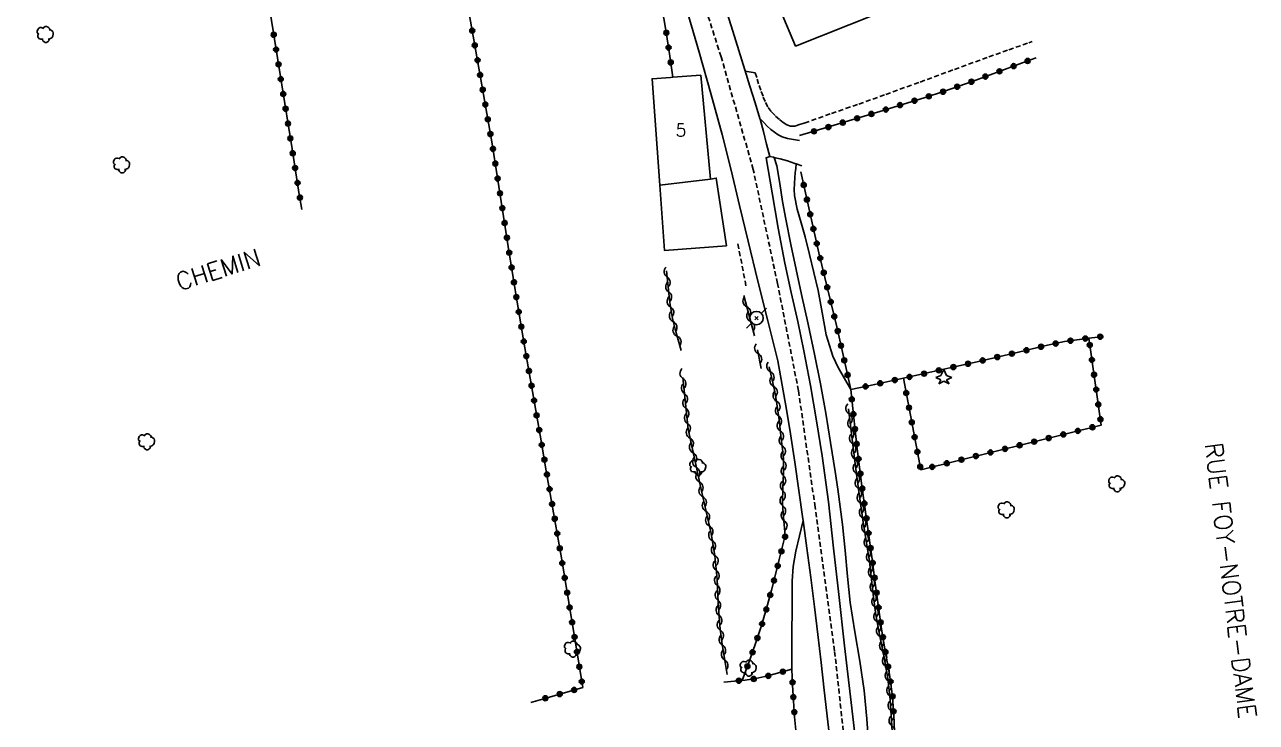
# Model space of a CAD drawing. Header units: millimetres. Extents: x 193000 to 194000, y 105000 to 105910.
# Drawn here: x 193780.7 to 193903.9, y 105376.8 to 105446.6 of the extents above; entities that cross this region are included whole.
import ezdxf
from ezdxf.enums import TextEntityAlignment as Align

# ---------------------------------------------------------------- set-up
doc = ezdxf.new("R2010")
doc.units = ezdxf.units.MM
doc.linetypes.add('DASHED', pattern=[0.75, 0.5, -0.25])
doc.layers.get('0').update_dxf_attribs({"linetype": 'CONTINUOUS'})
for name, color, linetype in [('W0001', 6, 'DASHED'), ('W0008', 7, 'CONTINUOUS'), ('W0014', 7, 'CONTINUOUS'), ('W0017', 7, 'CONTINUOUS'), ('W0101', 7, 'CONTINUOUS'), ('W0104', 1, 'CONTINUOUS'), ('W0112', 1, 'DASHED'), ('W0211', 2, 'CONTINUOUS'), ('W0214', 2, 'CONTINUOUS'), ('W0300', 7, 'CONTINUOUS'), ('W0303', 7, 'CONTINUOUS'), ('W0310', 3, 'CONTINUOUS'), ('W0322', 7, 'CONTINUOUS'), ('W0323', 7, 'CONTINUOUS'), ('W0473', 7, 'CONTINUOUS'), ('W0989', 7, 'CONTINUOUS'), ('W0991', 7, 'CONTINUOUS')]:
    doc.layers.add(name, color=color, linetype=linetype)
doc.styles.get("Standard").update_dxf_attribs({"font": 'romans.shx', "width": 0.85})

# ---------------------------------------------------------------- blocks, each defined once
blk = doc.blocks.new('T300')
for p, q in [((-0.8, 0.51), (-0.86, 0.34)), ((-0.86, 0.34), (-0.86, 0.17)), ((-0.86, 0.17), (-0.74, 0.06)), ((-0.69, 0.63), (-0.8, 0.51)), ((-0.8, -0.06), (-0.74, 0.06)), ((-0.74, 0.06), (-0.69, 0.11)), ((-0.57, 0.69), (-0.69, 0.63)), ((-0.46, 0.69), (-0.57, 0.69)), ((-0.29, 0.63), (-0.46, 0.69)), ((-0.29, 0.63), (-0.17, 0.74)), ((-0.23, 0.57), (-0.29, 0.63)), ((-0.17, 0.74), (-0.06, 0.8)), ((-0.06, 0.8), (0.06, 0.8)), ((0.06, 0.8), (0.23, 0.74)), ((0.23, 0.74), (0.34, 0.63)), ((0.34, 0.63), (0.4, 0.51)), ((0.46, 0.46), (0.34, 0.46)), ((0.4, 0.51), (0.4, 0.46)), ((0.57, 0.4), (0.46, 0.46)), ((0.57, 0.4), (0.69, 0.29)), ((0.69, 0.29), (0.74, 0.17)), ((0.74, 0.06), (0.69, -0.17)), ((0.74, 0.17), (0.74, 0.06)), ((-0.8, -0.17), (-0.8, -0.06)), ((-0.8, -0.23), (-0.8, -0.17)), ((-0.74, -0.34), (-0.8, -0.23)), ((-0.69, -0.4), (-0.74, -0.34)), ((-0.51, -0.46), (-0.69, -0.4)), ((-0.4, -0.46), (-0.51, -0.46)), ((-0.4, -0.46), (-0.34, -0.46)), ((-0.34, -0.46), (-0.34, -0.4)), ((-0.34, -0.51), (-0.34, -0.46)), ((-0.29, -0.63), (-0.34, -0.51)), ((-0.17, -0.74), (-0.29, -0.63)), ((-0.06, -0.8), (-0.17, -0.74)), ((0.06, -0.8), (-0.06, -0.8)), ((0.17, -0.74), (0.06, -0.8)), ((0.23, -0.69), (0.17, -0.74)), ((0.29, -0.46), (0.23, -0.46)), ((0.29, -0.63), (0.23, -0.69)), ((0.46, -0.4), (0.29, -0.46)), ((0.34, -0.51), (0.29, -0.63)), ((0.34, -0.51), (0.34, -0.46)), ((0.57, -0.34), (0.46, -0.4)), ((0.63, -0.29), (0.57, -0.34)), ((0.69, -0.17), (0.63, -0.29))]:
    blk.add_line(p, q)
blk = doc.blocks.new('T303')
for p, q in [((-0.77, 0), (-0.28, 0.21)), ((-0.28, -0.21), (-0.77, 0)), ((-0.28, 0.21), (0, 0.83)), ((0, 0.83), (0.28, 0.21)), ((0.28, 0.21), (0.83, 0)), ((0.83, 0), (0.28, -0.21)), ((-0.49, -0.63), (-0.28, -0.21)), ((0, -0.35), (-0.49, -0.63)), ((0.56, -0.63), (0, -0.35)), ((0.28, -0.21), (0.56, -0.63))]:
    blk.add_line(p, q)
blk = doc.blocks.new('T473')
for p, q in [((-0.166667, 0.166667), (0.166667, -0.166667)), ((-0.166667, -0.166667), (0.166667, 0.166667)), ((0.500001, 0.500001), (1.000002, 1.000002)), ((-1.000002, -1.000002), (-0.500001, -0.500001))]:
    blk.add_line(p, q)
blk.add_ellipse((0, 0), major_axis=(0.471405, 0.471405), ratio=1, start_param=5.4977871438, end_param=11.780972451)
blk = doc.blocks.new('t323o')
at = {"color": 0, "linetype": 'Continuous'}
for radius in [0.25, 0.15]:
    blk.add_circle((0, 0), radius, dxfattribs=at)
blk = doc.blocks.new('t310o')
at = {"color": 0, "linetype": 'Continuous'}
for centre, start, end in [((-0.5, 0.38), 216.8699, 323.1304), ((0.5, -0.37), 36.8699, 143.1303)]:
    blk.add_arc(centre, 0.625, start, end, dxfattribs=at)
blk = doc.blocks.new('t322o')
at = {"color": 0, "linetype": 'Continuous'}
for radius in [0.25, 0.15]:
    blk.add_circle((0, 0), radius, dxfattribs=at)

msp = doc.modelspace()

# ---------------------------------------------------------------- linework, layer by layer
at = {"layer": 'W0001'}
msp.add_lwpolyline([(193863.05, 105371.49), (193861.7, 105383.97), (193859.75, 105398.34), (193858.09, 105409.98), (193855.99, 105420.72), (193853.56, 105432.11), (193850.35, 105443.37), (193847.3, 105452.91), (193844.9, 105462.72), (193842.85, 105472.82), (193842.02, 105483.17), (193842.03, 105494.53), (193842.52, 105506.51), (193841.69, 105516.65), (193838.95, 105524.94), (193835.16, 105531.88), (193829.24, 105540.04), (193820.22, 105547.13), (193807.76, 105552.26), (193794.49, 105556.6), (193784.48, 105559.85)], dxfattribs=at)
at = {"layer": 'W0008'}
for points in [[(193846.97, 105447.92), (193848.15, 105443.82), (193849.32, 105439.71), (193850.45, 105435.59), (193851.34, 105432.04), (193852.19, 105428.49), (193853.05, 105424.94), (193854.03, 105420.95), (193855.02, 105416.96), (193856.01, 105412.97)], [(193855.23, 105433.41), (193854.9, 105434.65), (193854.58, 105435.89), (193854.24, 105437.12), (193854.21, 105437.21), (193853.74, 105438.78), (193853.23, 105440.43), (193852.71, 105442.08)], [(193865.77, 105360.38), (193865.13, 105365), (193864.5, 105369.62), (193863.89, 105374.24), (193863.28, 105379.36), (193862.7, 105384.48), (193862.11, 105389.6), (193861.6, 105394.23), (193861.08, 105398.86), (193860.46, 105403.47), (193859.9, 105406.98), (193859.3, 105410.49), (193858.63, 105413.98), (193858.01, 105416.9), (193857.35, 105419.81), (193856.72, 105422.73), (193856.06, 105426.24), (193855.45, 105429.76), (193854.84, 105433.28), (193855.23, 105433.41)], [(193856.01, 105412.97), (193856.44, 105410.54), (193856.88, 105408.11), (193857.3, 105405.68), (193857.73, 105402.85), (193858.13, 105400.01), (193858.52, 105397.18), (193858.55, 105396.99), (193858.93, 105394.25), (193859.32, 105391.32), (193859.69, 105388.38), (193860.02, 105385.6), (193860.34, 105382.81), (193860.65, 105380.03), (193861.02, 105376.87), (193861.4, 105373.71)]]:
    msp.add_lwpolyline(points, dxfattribs=at)
at = {"layer": 'W0014'}
for points in [[(193852.71, 105442.08), (193852.12, 105444), (193851.53, 105445.92), (193850.93, 105447.84), (193850.4, 105449.43), (193849.86, 105451.01), (193849.36, 105452.59), (193848.88, 105454.23), (193848.44, 105455.88), (193848.01, 105457.52), (193847.47, 105459.69), (193846.96, 105461.86), (193846.47, 105464.04), (193845.75, 105467.53), (193845.1, 105471.03), (193844.51, 105474.2), (193844.45, 105474.54)], [(193853.76, 105441.78), (193852.74, 105441.95)]]:
    msp.add_lwpolyline(points, dxfattribs=at)
at = {"layer": 'W0017'}
for points in [[(193858.18, 105435.01), (193857.59, 105435.1), (193857, 105435.2), (193856.45, 105435.37), (193856.06, 105435.58), (193855.69, 105435.83), (193855.33, 105436.1), (193854.94, 105436.45), (193854.58, 105436.83), (193854.21, 105437.21)], [(193855.23, 105433.41), (193855.58, 105433.33), (193855.67, 105433.31), (193855.92, 105433.25), (193856.27, 105433.17), (193856.99, 105432.96), (193857.71, 105432.71), (193857.86, 105432.66), (193858.42, 105432.47)]]:
    msp.add_lwpolyline(points, dxfattribs=at)
at = {"layer": 'W0101'}
msp.add_lwpolyline([(193854.91, 105451.26), (193868.22, 105456.58), (193871.11, 105449.77), (193857.8, 105444.45)], close=True, dxfattribs=at)
for points in [[(193849.3, 105431.15), (193844.21, 105430.55), (193843.44, 105441.18), (193845.3, 105441.31), (193845.53, 105441.33), (193848.32, 105441.53)], [(193848.32, 105441.53), (193849.3, 105431.15)]]:
    msp.add_lwpolyline(points, dxfattribs=at)
at = {"layer": 'W0104'}
for points in [[(193850.9, 105424.46), (193844.68, 105424.01), (193844.21, 105430.55)], [(193849.3, 105431.15), (193849.87, 105431.24), (193850.9, 105424.46)]]:
    msp.add_lwpolyline(points, dxfattribs=at)
at = {"layer": 'W0112'}
for points in [[(193853.76, 105441.78), (193853.96, 105441.15), (193854.15, 105440.51), (193854.37, 105439.89), (193854.57, 105439.35), (193854.79, 105438.81), (193855.06, 105438.31), (193855.4, 105437.86), (193855.8, 105437.45), (193856.23, 105437.07), (193856.56, 105436.81), (193856.92, 105436.57), (193857.29, 105436.43), (193857.73, 105436.45), (193858.2, 105436.6), (193858.67, 105436.75), (193861.39, 105437.7), (193864.11, 105438.65), (193866.82, 105439.61), (193870.25, 105440.85), (193873.68, 105442.11), (193877.11, 105443.36), (193879.12, 105444.07), (193881.13, 105444.78), (193881.46, 105444.9)], [(193852.03, 105424.66), (193852.88, 105420.26)]]:
    msp.add_lwpolyline(points, dxfattribs=at)
at = {"layer": 'W0211'}
for points in [[(193863.32, 105410.1), (193862.7, 105411.2), (193862.07, 105412.31), (193861.52, 105413.45), (193860.87, 105415.58), (193860.47, 105417.8), (193860.05, 105420.01), (193859.63, 105421.8), (193859.2, 105423.59), (193858.76, 105425.38), (193858.36, 105426.76), (193857.95, 105428.13), (193857.7, 105429.52), (193857.67, 105430.12), (193857.68, 105430.72), (193857.71, 105431.32), (193857.75, 105431.76), (193857.81, 105432.21), (193857.86, 105432.66)], [(193858.55, 105396.99), (193858.19, 105395.46), (193857.83, 105393.95), (193857.56, 105392.41), (193857.46, 105390.93), (193857.46, 105389.42), (193857.46, 105387.92), (193857.43, 105386), (193857.42, 105384.07), (193857.41, 105382.15)]]:
    msp.add_lwpolyline(points, dxfattribs=at)
at = {"layer": 'W0214'}
msp.add_lwpolyline([(193865.12, 105374.35), (193864.91, 105377.18), (193864.64, 105380.01), (193864.22, 105382.95), (193863.72, 105385.88), (193863.27, 105388.82), (193863, 105391.41), (193862.76, 105394.01), (193862.49, 105396.6), (193862.26, 105398.36), (193862.01, 105400.13), (193861.76, 105401.89), (193861.3, 105404.82), (193860.81, 105407.75), (193860.29, 105410.67), (193859.69, 105413.65), (193859.05, 105416.63), (193858.4, 105419.62), (193857.86, 105422.12), (193857.31, 105424.62), (193856.81, 105427.13), (193856.5, 105428.91), (193856.22, 105430.69), (193855.93, 105432.48), (193855.67, 105433.31)], dxfattribs=at)
at = {"layer": 'W0310'}
for points in [[(193846.36, 105414.01), (193846.05, 105415.07), (193845.74, 105416.14), (193845.48, 105417.21), (193845.22, 105418.79), (193845.06, 105420.38), (193844.9, 105421.97)], [(193853.69, 105415.46), (193852.63, 105419.52)], [(193853.98, 105414.07), (193854.35, 105412.22)], [(193855.16, 105412.38), (193855.42, 105411.22), (193855.68, 105410.05), (193855.9, 105408.89), (193856.03, 105407.97), (193856.14, 105407.06), (193856.24, 105406.14), (193856.37, 105405.16), (193856.5, 105404.17), (193856.59, 105403.18), (193856.6, 105401.73), (193856.52, 105400.27), (193856.5, 105398.82), (193856.57, 105397.71), (193856.67, 105396.6), (193856.77, 105395.49)], [(193850.94, 105381.59), (193850.69, 105383.21), (193850.43, 105384.85), (193850.22, 105386.48), (193850.04, 105388.8), (193849.94, 105391.14), (193849.73, 105393.46), (193849.34, 105395.69), (193848.85, 105397.91), (193848.35, 105400.12), (193847.92, 105402.13), (193847.48, 105404.14), (193847.04, 105406.15), (193846.53, 105411.3)], [(193863.08, 105408.16), (193863.44, 105405.15), (193863.81, 105402.15), (193864.21, 105399.16), (193864.53, 105397.07), (193864.87, 105394.98), (193865.18, 105392.89), (193865.4, 105391.12), (193865.6, 105389.34), (193865.83, 105387.57), (193866.23, 105385.45), (193866.67, 105383.32), (193867.03, 105381.19), (193867.25, 105379.09), (193867.4, 105376.97), (193867.52, 105374.86)]]:
    msp.add_lwpolyline(points, dxfattribs=at)
at = {"layer": 'W0322'}
for points in [[(193838.8, 105473.17), (193839.22, 105471.09), (193839.64, 105469.01), (193840.08, 105466.93), (193840.73, 105463.94), (193841.41, 105460.96), (193842.1, 105457.98), (193842.9, 105454.78), (193843.71, 105451.58), (193844.43, 105448.37), (193844.83, 105446.03), (193845.18, 105443.68), (193845.53, 105441.33)], [(193867.71, 105374.4), (193867.66, 105376.91), (193867.5, 105379.42), (193867.19, 105381.6), (193866.8, 105383.76), (193866.43, 105385.93), (193866.09, 105388.33), (193865.77, 105390.73), (193865.46, 105393.13), (193864.93, 105396.91), (193864.4, 105400.69), (193863.92, 105404.47), (193863.71, 105406.35), (193863.52, 105408.22), (193863.32, 105410.1)], [(193857.41, 105382.15), (193857.5, 105380.55), (193857.59, 105378.96), (193857.7, 105377.36), (193858.03, 105374.05)]]:
    msp.add_lwpolyline(points, dxfattribs=at)
at = {"layer": 'W0323'}
for points in [[(193808.42, 105428.09), (193808.17, 105429.61), (193807.44, 105434.16), (193806.72, 105438.71), (193805.98, 105443.26), (193805.25, 105447.82), (193804.52, 105452.37), (193804.16, 105454.57), (193803.8, 105456.76), (193803.44, 105458.95), (193799.61, 105457.34), (193795.78, 105455.72), (193791.95, 105454.09), (193788.35, 105452.52), (193784.76, 105450.95), (193781.16, 105449.39), (193778.31, 105448.17)], [(193824.85, 105449.41), (193825.73, 105444.5), (193826.6, 105439.59), (193827.45, 105434.68), (193828.3, 105429.33), (193829.13, 105423.98), (193829.99, 105418.63), (193830.73, 105414.26), (193831.49, 105409.9), (193832.25, 105405.53), (193832.97, 105401.38), (193833.7, 105397.22), (193834.41, 105393.07), (193835.12, 105388.82), (193835.82, 105384.57), (193836.51, 105380.31), (193832.48, 105379.14), (193831.33, 105378.81)], [(193881.86, 105443.26), (193881.28, 105443.06), (193878.42, 105442.01), (193875.57, 105440.94), (193872.69, 105439.93), (193870.65, 105439.27), (193868.6, 105438.64), (193866.54, 105438.01), (193863.76, 105437.16), (193860.98, 105436.33), (193858.2, 105435.49)], [(193863.32, 105410.1), (193862.86, 105412.19), (193862.39, 105414.29), (193861.91, 105416.38), (193861.32, 105418.85), (193860.72, 105421.3), (193860.13, 105423.77), (193859.52, 105426.46), (193858.92, 105429.16), (193858.32, 105431.86)], [(193888.6, 105415.42), (193887.12, 105415.24), (193886.93, 105415.22), (193884.7, 105414.89), (193882.68, 105414.46), (193880.67, 105413.98), (193878.66, 105413.51), (193875.95, 105412.88), (193873.23, 105412.27), (193870.51, 105411.66), (193868.59, 105411.24), (193868.11, 105411.13), (193865.72, 105410.62), (193863.32, 105410.1)], [(193868.59, 105411.24), (193870.32, 105402.08), (193888.37, 105406.55), (193887.12, 105415.24)], [(193852.47, 105381.01), (193853.12, 105382.81), (193853.77, 105384.6), (193854.37, 105386.41), (193854.9, 105388.22), (193855.39, 105390.05), (193855.87, 105391.88), (193856.17, 105393.09), (193856.47, 105394.29), (193856.77, 105395.49)], [(193857.41, 105382.15), (193856.22, 105381.8), (193855.03, 105381.46), (193853.83, 105381.19), (193852.77, 105381.04), (193852.47, 105381.01), (193851.7, 105380.95), (193850.63, 105380.85)]]:
    msp.add_lwpolyline(points, dxfattribs=at)

# ---------------------------------------------------------------- block references
at = {"layer": 'W0300', "rotation": 359.9999899820874}
for p in [(193782.82, 105445.6), (193790.45, 105432.56), (193792.96, 105404.88), (193848.08, 105402.32), (193889.97, 105400.66), (193878.93, 105398.06), (193835.54, 105384.13), (193853.13, 105382.23)]:
    msp.add_blockref('T300', p, dxfattribs=at)
at = {"layer": 'W0303', "rotation": 359.9999899820874}
msp.add_blockref('T303', (193872.61, 105411.29), dxfattribs=at)
at = {"layer": 'W0310'}
for p, rotation in [((193844.96, 105421.35), 95.77833125581195), ((193845.11, 105419.86), 95.78194081161857), ((193845.29, 105418.37), 99.13715101400864), ((193852.93, 105418.37), 104.6427182513831), ((193845.56, 105416.89), 103.8857953774962), ((193853.31, 105416.91), 104.6427182513831), ((193845.94, 105415.45), 106.2643324985314), ((193854.05, 105413.69), 281.2387133940849), ((193846.54, 105411.2), 95.60041967559026), ((193855.28, 105411.87), 282.6018158523016), ((193846.69, 105409.71), 95.60041967559026), ((193855.6, 105410.41), 282.6123139786557), ((193855.89, 105408.94), 280.7054494805361), ((193846.83, 105408.22), 95.60041967559026), ((193856.09, 105407.45), 276.4774597632683), ((193863.14, 105407.67), 276.9346031433369), ((193846.98, 105406.73), 95.60041967559026), ((193856.26, 105405.96), 277.5184268797041), ((193863.32, 105406.18), 276.9346031433369), ((193847.23, 105405.25), 102.353545600276), ((193863.5, 105404.69), 276.9323156313026), ((193847.55, 105403.78), 102.3263286100051), ((193856.46, 105404.47), 277.461246929327), ((193847.87, 105402.32), 102.3263286100051), ((193856.59, 105402.98), 270.1970273511762), ((193863.68, 105403.2), 276.9323156313026), ((193848.19, 105400.85), 102.1783976511771), ((193856.58, 105401.48), 267.0552817553347), ((193863.87, 105401.71), 277.6046644929142), ((193856.52, 105399.98), 269.2917091385482), ((193864.06, 105400.22), 277.6046644929142), ((193848.51, 105399.39), 102.7092834855319), ((193856.52, 105398.48), 273.5602518004555), ((193864.27, 105398.74), 278.7852987179448), ((193848.84, 105397.93), 102.7092834855319), ((193864.5, 105397.26), 278.7852987179448), ((193849.17, 105396.46), 102.526073740922), ((193856.64, 105396.99), 275.2644212746608), ((193849.46, 105394.99), 99.95674052008607), ((193864.74, 105395.78), 279.2485994335736), ((193849.72, 105393.51), 99.95674052008607), ((193864.97, 105394.29), 278.566939720644), ((193865.19, 105392.81), 276.9856108345247), ((193849.86, 105392.02), 95.1275623164088), ((193865.38, 105391.32), 276.9856108345247), ((193849.97, 105390.52), 92.50340766983994), ((193865.54, 105389.83), 276.3685489709428), ((193850.03, 105389.03), 92.50340766983994), ((193850.14, 105387.53), 94.23094834570824), ((193865.73, 105388.34), 277.5075935966454), ((193865.96, 105386.86), 280.4799176757203), ((193850.28, 105386.04), 97.59923695383809), ((193866.24, 105385.39), 281.812468698003), ((193850.48, 105384.55), 98.78841967425892), ((193866.55, 105383.92), 281.812468698003), ((193850.71, 105383.07), 98.82274673143877), ((193866.82, 105382.44), 279.6843302715127), ((193867.06, 105380.96), 275.9479865993052), ((193867.21, 105379.47), 275.9479865993052), ((193867.33, 105377.98), 273.8986534856748), ((193867.42, 105376.48), 273.1948408036271)]:
    msp.add_blockref('t310o', p, dxfattribs=dict(at, rotation=rotation))
at = {"layer": 'W0322'}
for p, rotation in [((193844.87, 105445.78), 278.4746985517639), ((193845.09, 105444.3), 278.4746985517639), ((193845.31, 105442.81), 278.471144633133), ((193863.42, 105409.13), 95.9676452108296), ((193863.58, 105407.64), 95.9374160996927), ((193863.74, 105406.15), 96.33348028009759), ((193863.9, 105404.66), 96.33348028009759), ((193864.09, 105403.17), 97.23124376548019), ((193864.28, 105401.68), 97.23124376548019), ((193864.47, 105400.2), 97.9708003194164), ((193864.68, 105398.71), 97.9708003194164), ((193864.89, 105397.22), 97.9708003194164), ((193865.09, 105395.74), 97.94105012157048), ((193865.3, 105394.25), 97.94105012157048), ((193865.51, 105392.77), 97.4773303060055), ((193865.7, 105391.28), 97.4773303060055), ((193865.9, 105389.79), 97.47425126796874), ((193866.09, 105388.31), 98.04977183632374), ((193866.3, 105386.82), 98.04977183632374), ((193866.53, 105385.34), 99.72318341132905), ((193866.78, 105383.86), 99.72318341132905), ((193867.05, 105382.38), 100.2234274297888), ((193857.49, 105380.83), 273.2275467687124), ((193867.29, 105380.9), 98.05271053305627), ((193857.57, 105379.34), 273.225530031297), ((193867.5, 105379.42), 93.67596178250878), ((193857.67, 105377.84), 273.9476534293219), ((193867.59, 105377.92), 93.67596178250878)]:
    msp.add_blockref('t322o', p, dxfattribs=dict(at, rotation=rotation))
at = {"layer": 'W0323'}
for p, rotation in [((193825.46, 105445.99), 280.0798440261613), ((193805.61, 105445.58), 99.11725718299553), ((193805.85, 105444.1), 99.11725718299553), ((193825.72, 105444.51), 280.0798440261613), ((193806.09, 105442.62), 99.14178115597676), ((193825.99, 105443.03), 280.0818548376661), ((193879.6, 105442.44), 200.1598456066288), ((193881, 105442.96), 200.1598456066288), ((193806.32, 105441.14), 99.14178115597676), ((193826.25, 105441.56), 280.0818548376661), ((193876.78, 105441.4), 200.4459627783766), ((193878.19, 105441.92), 200.4459627783766), ((193826.51, 105440.08), 280.0818548376661), ((193872.55, 105439.88), 197.8615041785383), ((193873.96, 105440.38), 199.4045595079519), ((193875.38, 105440.88), 199.4045595079519), ((193806.56, 105439.66), 99.14178115597676), ((193826.77, 105438.6), 279.7664009890546), ((193868.25, 105438.54), 196.9851591349), ((193869.69, 105438.98), 197.1027289689668), ((193871.12, 105439.42), 197.8615041785383), ((193806.8, 105438.18), 99.07996070382356), ((193865.38, 105437.66), 196.9866282579522), ((193866.82, 105438.1), 196.9851591349), ((193807.04, 105436.69), 99.07996070382356), ((193827.02, 105437.12), 279.7664009890546), ((193861.08, 105436.35), 196.7994413241959), ((193862.51, 105436.79), 196.7994413241959), ((193863.95, 105437.22), 196.9866282579522), ((193807.27, 105435.21), 99.07996070382356), ((193827.28, 105435.65), 279.7664009890546), ((193859.64, 105435.92), 196.7994413244709), ((193807.51, 105433.73), 99.10452214814822), ((193827.53, 105434.17), 279.1266323711166), ((193827.77, 105432.69), 279.1266323711166), ((193807.75, 105432.25), 99.10452214814822), ((193828, 105431.2), 279.1266323711166), ((193807.99, 105430.77), 99.10452214814822), ((193858.61, 105430.56), 102.5333030824557), ((193808.23, 105429.29), 99.4459636709671), ((193828.24, 105429.72), 279.1266323711166), ((193858.93, 105429.09), 102.5130726690475), ((193828.47, 105428.24), 278.7839679797971), ((193859.26, 105427.63), 102.5130726690475), ((193828.7, 105426.76), 278.7839679797971), ((193828.93, 105425.28), 278.7839679797971), ((193859.58, 105426.17), 102.8547954815729), ((193829.16, 105423.79), 279.0848438625893), ((193859.92, 105424.7), 102.8547954815729), ((193860.26, 105423.24), 103.4710956130749), ((193829.4, 105422.31), 279.0848438625893), ((193860.61, 105421.78), 103.4710956130749), ((193829.63, 105420.83), 279.0848438625893), ((193860.96, 105420.33), 103.7562988898164), ((193829.87, 105419.35), 279.0848438625893), ((193861.32, 105418.87), 103.7562988898164), ((193830.12, 105417.87), 279.6387406184274), ((193830.37, 105416.39), 279.6387406184274), ((193861.67, 105417.41), 103.4490934055976), ((193862.01, 105415.95), 102.8326461163392), ((193886.77, 105415.2), 188.4102223989274), ((193888.26, 105415.38), 186.7876622574894), ((193830.62, 105414.91), 279.6387406184274), ((193862.34, 105414.49), 102.8326461163392), ((193880.89, 105414.03), 193.4233697078546), ((193882.35, 105414.38), 193.4233697078546), ((193883.81, 105414.7), 191.9530658483127), ((193885.29, 105414.98), 188.4102223989274), ((193887.22, 105414.55), 98.16054007123921), ((193830.87, 105413.44), 279.8896250230551), ((193862.67, 105413.02), 102.5866822140301), ((193875.04, 105412.68), 192.7896872186938), ((193876.5, 105413.01), 192.8543864183848), ((193877.97, 105413.35), 192.8543864183848), ((193879.43, 105413.69), 193.3899260141406), ((193887.43, 105413.07), 98.16054007123921), ((193831.13, 105411.96), 279.8896250230551), ((193863, 105411.56), 102.5606419102348), ((193870.65, 105411.69), 192.6202204636464), ((193872.12, 105412.02), 192.6202204636464), ((193873.58, 105412.35), 192.7896872186938), ((193887.65, 105411.58), 98.16054007123921), ((193831.39, 105410.48), 279.8896250230551), ((193864.79, 105410.41), 192.2220771945238), ((193866.26, 105410.73), 192.2220771946678), ((193867.72, 105411.05), 192.2220771946678), ((193869.19, 105411.37), 192.3772903822588), ((193831.65, 105409), 279.9001403269006), ((193868.86, 105409.76), 280.7008749262326), ((193887.86, 105410.1), 98.16054007123921), ((193869.14, 105408.29), 280.7008749262326), ((193888.07, 105408.61), 98.16054007123921), ((193831.9, 105407.52), 279.9001403269006), ((193869.42, 105406.82), 280.7008749262326), ((193888.29, 105407.13), 98.16054007123921), ((193832.16, 105406.05), 279.9001403269006), ((193869.7, 105405.34), 280.7008749262326), ((193884.57, 105405.61), 13.88903647059528), ((193886.03, 105405.97), 13.88903647059528), ((193887.48, 105406.33), 13.88903647059528), ((193832.42, 105404.57), 279.8710443767727), ((193878.75, 105404.17), 13.88903647059528), ((193880.2, 105404.53), 13.88903647059528), ((193881.66, 105404.89), 13.88903647059528), ((193883.11, 105405.25), 13.88903647059528), ((193832.68, 105403.09), 279.8710443767727), ((193869.98, 105403.87), 280.7008749262326), ((193874.38, 105403.09), 13.88903647059528), ((193875.83, 105403.45), 13.88903647059528), ((193877.29, 105403.81), 13.88903647059528), ((193832.93, 105401.61), 279.8710443767727), ((193870.26, 105402.39), 280.7008749262326), ((193871.46, 105402.37), 13.88903647059528), ((193872.92, 105402.73), 13.88903647059528), ((193833.19, 105400.14), 279.8867607210304), ((193833.45, 105398.66), 279.8867607210304), ((193833.71, 105397.18), 279.7325517115316), ((193833.96, 105395.7), 279.7325517115316), ((193834.21, 105394.22), 279.7325517115316), ((193856.75, 105395.38), 75.96375653174765), ((193856.38, 105393.92), 75.96375653305117), ((193834.46, 105392.74), 279.4601355132872), ((193856.01, 105392.47), 75.68393955618956), ((193834.71, 105391.27), 279.4601355132872), ((193855.64, 105391.01), 75.51551089331232), ((193834.96, 105389.79), 279.4601355132872), ((193855.26, 105389.56), 75.04516253623474), ((193835.2, 105388.31), 279.3092948115621), ((193854.87, 105388.11), 73.65493067800803), ((193835.45, 105386.83), 279.3092948115621), ((193854.45, 105386.67), 73.65493067800803), ((193835.69, 105385.35), 279.3092948115621), ((193853.98, 105385.25), 71.47957767590633), ((193835.93, 105383.87), 279.3114463677131), ((193853.49, 105383.83), 70.08359400629809), ((193836.17, 105382.38), 279.3114463677131), ((193852.98, 105382.42), 70.06560346692075), ((193856.52, 105381.89), 196.1045150754593), ((193836.42, 105380.9), 279.3114463677131), ((193852.12, 105380.98), 184.9858368561098), ((193853.61, 105381.16), 187.8733754868831), ((193855.07, 105381.47), 196.1361479856592), ((193834.21, 105379.65), 196.1701942746625), ((193835.65, 105380.06), 196.1701942746625), ((193832.77, 105379.23), 196.1701942746625)]:
    msp.add_blockref('t323o', p, dxfattribs=dict(at, rotation=rotation))
at = {"layer": 'W0473'}
msp.add_blockref('T473', (193853.89, 105417.25), dxfattribs=at)

# ---------------------------------------------------------------- texts
at = {"layer": 'W0989'}
for s, rotation, p in [('CHEMIN', 17.4144, (193796.16, 105419.96)), ('RUE FOY-NOTRE-DAME', 277.1172, (193898.72, 105404.67))]:
    msp.add_text(s, height=1.75, rotation=rotation, dxfattribs=at).set_placement(p)
at = {"layer": 'W0991'}
msp.add_text('5', height=1.25, dxfattribs=at).set_placement((193846.33, 105436.04), align=Align.MIDDLE_CENTER)

doc.saveas('drawing.dxf')
